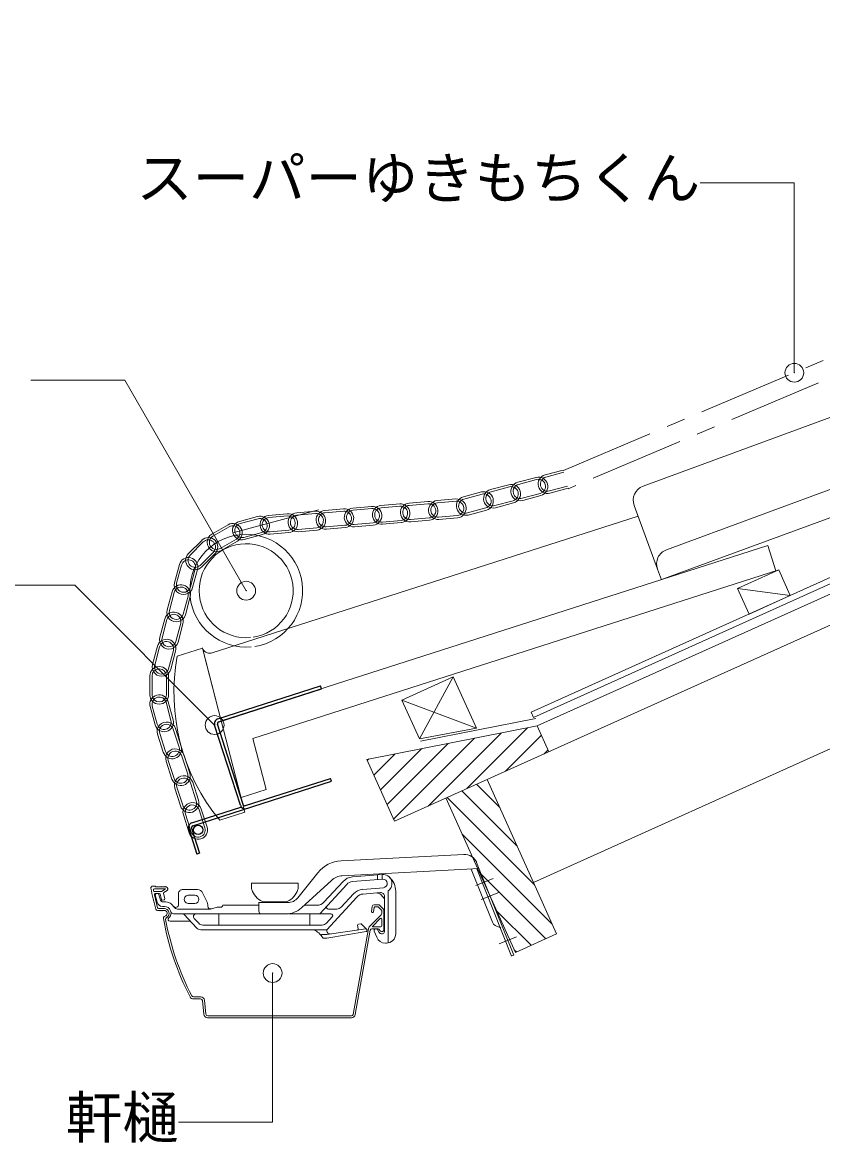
# Model space of a CAD drawing. Units: millimetres on the paper, with parts at other scales. Extents: x -210 to 210, y -148 to 150.
# Drawn here: x 57.1 to 99.7, y -28.5 to 31.1 of the extents above; entities that cross this region are included whole.
import ezdxf
from ezdxf.enums import TextEntityAlignment as Align

# ---------------------------------------------------------------- set-up
doc = ezdxf.new("R2010")
doc.units = ezdxf.units.MM
doc.header["$PDMODE"] = 32
doc.header["$PDSIZE"] = 1
doc.linetypes.add('CHAIN1', pattern=[8, 5, -1, 1, -1])
for name, color, linetype, lineweight in [('0-0', 7, 'Continuous', 18), ('0-2', 5, 'Continuous', 9), ('0-4', 5, 'Continuous', 9), ('0-7', 5, 'Continuous', 9), ('0-8', 5, 'Continuous', 9), ('0-9', 2, 'Continuous', 25)]:
    doc.layers.add(name, color=color, linetype=linetype, lineweight=lineweight)
doc.styles.add('ＭＳ ゴシック', font='')
doc.styles.get('ＭＳ ゴシック').set_extended_font_data('MS Gothic')

msp = doc.modelspace()

# ---------------------------------------------------------------- linework, layer by layer
at = {"layer": '0-0'}
for p, q in [((74.065, -13.483), (80.582, -13.142)), ((83.239, -18.507), (81.268, -13.581)), ((71.764, -15.446), (72.827, -14.118)), ((74.116, -14.282), (81.396, -13.9)), ((74.658, -14.343), (76.251, -14.217)), ((76.002, -14.236), (76.002, -14.487)), ((76.251, -14.217), (76.251, -14.468)), ((80.974, -13.922), (82.106, -16.753)), ((83.127, -18.551), (81.27, -13.907)), ((64.043, -14.826), (64.182, -14.826)), ((64.182, -14.875), (64.182, -14.826)), ((64.182, -14.875), (64.527, -14.875)), ((64.537, -14.855), (64.527, -14.875)), ((64.537, -14.855), (64.547, -14.875)), ((64.547, -14.875), (64.627, -14.875)), ((64.637, -14.855), (64.627, -14.875)), ((64.637, -14.855), (64.647, -14.875)), ((64.647, -14.875), (64.727, -14.875)), ((64.737, -14.855), (64.727, -14.875)), ((64.737, -14.855), (64.747, -14.875)), ((69.286, -14.721), (69.297, -14.937)), ((69.336, -14.669), (71.731, -14.669)), ((71.769, -14.937), (71.78, -14.721)), ((71.957, -15.979), (73.542, -14.523)), ((72.924, -16.299), (74.362, -14.737)), ((73.147, -15.688), (74.165, -14.582)), ((74.658, -14.593), (76.271, -14.466)), ((81.215, -14.793), (82.143, -14.422)), ((64.078, -15.041), (64.087, -15.081)), ((64.126, -14.98), (64.703, -14.98)), ((64.134, -15.286), (64.295, -15.981)), ((64.136, -15.12), (64.485, -15.12)), ((64.268, -15.678), (64.178, -15.292)), ((64.183, -15.225), (64.387, -15.225)), ((64.227, -15.231), (64.324, -15.231)), ((64.373, -15.269), (64.446, -15.583)), ((64.436, -15.264), (64.499, -15.538)), ((64.51, -15.113), (64.708, -14.999)), ((64.614, -15.216), (64.679, -15.496)), ((64.637, -15.161), (64.801, -15.066)), ((65.414, -15.219), (65.414, -15.809)), ((65.611, -15.019), (66.422, -15.019)), ((66.281, -15.319), (65.929, -15.319)), ((66.692, -15.189), (66.934, -15.687)), ((73.296, -17.149), (74.898, -15.411)), ((74.059, -15.953), (74.714, -15.241)), ((75.206, -15.002), (76.307, -14.915)), ((75.226, -15.251), (76.148, -15.178)), ((76.164, -15.282), (76.276, -15.395)), ((76.364, -15.377), (76.364, -17.263)), ((76.564, -15.078), (76.564, -17.853)), ((76.964, -15.104), (76.964, -17.363)), ((81.512, -15.536), (82.44, -15.164)), ((64.343, -16.02), (64.658, -16.02)), ((64.664, -15.661), (64.543, -15.661)), ((64.559, -15.575), (64.641, -15.556)), ((64.56, -15.911), (64.664, -15.911)), ((67.114, -16.049), (65.35, -16.049)), ((66.281, -15.749), (65.94, -15.749)), ((66.964, -15.899), (66.964, -15.818)), ((67.158, -16.043), (67.464, -15.949)), ((67.664, -15.949), (67.464, -15.949)), ((69.682, -15.849), (67.764, -15.849)), ((69.682, -15.709), (71.217, -15.709)), ((69.682, -15.709), (69.682, -16.159)), ((69.99, -15.669), (70.074, -15.669)), ((70.073, -15.674), (70.993, -15.674)), ((70.133, -15.709), (70.073, -15.674)), ((70.993, -15.674), (70.933, -15.709)), ((70.993, -15.669), (71.08, -15.669)), ((72.779, -15.849), (72.098, -15.849)), ((73.382, -16.049), (73.838, -16.049)), ((75.669, -16.176), (75.717, -15.908)), ((75.773, -16.194), (75.812, -15.972)), ((75.815, -15.825), (76.039, -15.825)), ((75.861, -15.93), (76.017, -15.93)), ((76.053, -15.945), (76.212, -16.104)), ((76.112, -15.855), (76.301, -16.045)), ((64.296, -16.125), (64.36, -16.125)), ((64.36, -16.125), (64.37, -16.145)), ((64.38, -16.125), (64.37, -16.145)), ((64.38, -16.125), (64.46, -16.125)), ((64.46, -16.125), (64.47, -16.145)), ((64.48, -16.125), (64.47, -16.145)), ((64.48, -16.125), (64.56, -16.125)), ((64.56, -16.125), (64.57, -16.145)), ((64.58, -16.125), (64.57, -16.145)), ((64.58, -16.125), (64.658, -16.125)), ((64.655, -16.45), (64.733, -16.405)), ((64.772, -16.504), (64.786, -16.496)), ((65.151, -16.299), (69.78, -16.299)), ((65.708, -16.346), (66.375, -17.055)), ((66.245, -16.552), (66.483, -16.805)), ((67.564, -16.299), (67.564, -16.899)), ((69.832, -16.309), (71.111, -16.309)), ((71.264, -16.299), (73.511, -16.299)), ((72.389, -16.299), (72.389, -16.899)), ((73.276, -16.803), (73.585, -16.467)), ((75.552, -16.995), (76.168, -16.38)), ((75.71, -16.234), (75.715, -16.235)), ((75.723, -16.973), (76.141, -16.555)), ((76.227, -16.139), (76.227, -16.238)), ((76.227, -16.59), (76.227, -16.943)), ((76.332, -16.118), (76.332, -17.154)), ((64.96, -16.699), (66.04, -16.699)), ((66.594, -17.149), (73.296, -17.149)), ((66.702, -16.899), (73.055, -16.899)), ((75.366, -17.102), (73.295, -17.399)), ((73.296, -17.599), (75.39, -17.251)), ((74.705, -21.648), (75.511, -17.075)), ((74.809, -21.661), (75.599, -17.178)), ((74.962, -17.11), (74.934, -16.912)), ((75.1, -16.837), (74.976, -16.855)), ((75.142, -16.851), (75.409, -17.116)), ((75.431, -17.194), (75.42, -17.127)), ((75.698, -17.095), (75.99, -17.095)), ((75.73, -16.99), (76.179, -16.99)), ((75.952, -17.552), (75.821, -17.233)), ((76, -17.145), (76.084, -17.289)), ((76.061, -17.125), (76.161, -17.225)), ((73.06, -17.399), (73.296, -17.399)), ((73.126, -17.599), (73.296, -17.599)), ((76.214, -17.363), (76.264, -17.363)), ((76.415, -17.863), (76.464, -17.863)), ((82.459, -17.903), (83.387, -17.532)), ((83.146, -18.544), (83.239, -18.507)), ((66.201, -20.826), (66.589, -20.826)), ((66.204, -20.721), (66.594, -20.721)), ((66.689, -20.916), (66.762, -21.646)), ((66.793, -20.901), (66.867, -21.64)), ((66.961, -21.826), (74.612, -21.826)), ((66.966, -21.73), (74.606, -21.73)), ((67.18, -21.826), (74.38, -21.826)), ((67.28, -21.726), (74.28, -21.726))]:
    msp.add_line(p, q, dxfattribs=at)
for centre, radius, start, end in [((74.154, -15.181), 1.7, 93.00002, 141.31186), ((80.619, -13.841), 0.7, 21.8, 93.00002), ((74.164, -15.201), 0.92, 93.00002, 132.57457), ((76.289, -14.69), 0.475, 305.38025, 94.51404), ((64.043, -14.926), 0.1, 89.99998, 190.81805), ((64.75, -14.978), 0.102, 300, 91.47394), ((69.336, -14.719), 0.05, 90.00004, 182.99995), ((71.731, -14.719), 0.05, 356.99997, 89.99982), ((74.717, -15.09), 0.75, 94.51386, 137.35319), ((74.693, -15.042), 0.45, 94.51397, 137.35324), ((76.289, -14.69), 0.225, 274.51407, 94.51404), ((75.964, -15.104), 1, 0, 47.65696), ((78.678, -12.129), 15, 190.81807, 195.15842), ((64.126, -15.03), 0.05, 89.99998, 193), ((64.136, -15.07), 0.05, 193.00001, 270.00003), ((64.183, -15.275), 0.05, 89.99998, 193), ((64.227, -15.281), 0.05, 89.99998, 193.0919), ((64.324, -15.281), 0.05, 13.09189, 89.99998), ((64.387, -15.275), 0.05, 13, 89.99998), ((64.485, -15.07), 0.05, 270.00003, 300), ((64.662, -15.204), 0.05, 120.00003, 193), ((64.703, -14.99), 0.01, 300, 90.00003), ((65.614, -15.219), 0.2, 89.99998, 180.00002), ((65.929, -15.534), 0.215, 89.99998, 270), ((66.281, -15.534), 0.215, 270.00003, 90.00003), ((66.422, -15.319), 0.3, 25.82733, 89.99998), ((69.597, -14.921), 0.3, 183.0005, 196.15207), ((70.269, -14.727), 1, 196.15158, 246.48018), ((70.797, -14.727), 1, 293.51975, 343.84836), ((71.217, -15.009), 0.7, 270.00003, 321.31189), ((71.47, -14.921), 0.3, 343.84787, 356.99942), ((75.265, -15.749), 0.75, 94.51397, 137.3533), ((75.265, -15.749), 0.5, 94.51397, 137.3533), ((75.952, -15.494), 0.3, 45, 94.51397), ((76.164, -15.377), 0.2, 0, 94.51397), ((76.064, -15.607), 0.3, 0, 45), ((64.296, -16.025), 0.1, 195.15842, 270.00003), ((64.56, -15.611), 0.3, 193.09192, 270.00003), ((64.343, -15.97), 0.05, 193.00001, 270.00003), ((64.543, -15.561), 0.1, 193.09192, 270.00003), ((64.548, -15.527), 0.05, 193.00001, 283.00006), ((64.63, -15.508), 0.05, 283.00006, 13.00003), ((64.658, -16.275), 0.255, 300, 90.00003), ((64.664, -16.261), 0.6, 30.93725, 89.99999), ((64.664, -16.261), 0.35, 311.1741, 90.00003), ((65.264, -15.811), 0.15, 216.86995, 0), ((65.264, -15.809), 0.15, 217.60307, 0), ((65.35, -15.849), 0.2, 210.9373, 270.00003), ((66.664, -15.818), 0.3, 0, 25.82735), ((67.114, -15.899), 0.15, 180.00003, 286.97403), ((67.664, -15.849), 0.1, 270.00003, 0), ((69.99, -15.369), 0.3, 246.48007, 269.99985), ((71.077, -15.369), 0.3, 270.00006, 293.51987), ((71.111, -15.059), 1.25, 270.00003, 312.57461), ((72.779, -15.349), 0.5, 270.00003, 317.35333), ((73.382, -15.949), 0.1, 137.35303, 270.0004), ((73.838, -15.749), 0.3, 270.00034, 317.35352), ((75.815, -15.925), 0.1, 89.99998, 170.00001), ((75.861, -15.98), 0.05, 89.99998, 170.00001), ((76.017, -15.98), 0.05, 45, 89.99998), ((76.039, -15.928), 0.102, 45, 89.99998), ((76.229, -16.118), 0.102, 0, 45), ((64.705, -16.537), 0.1, 120.00003, 190.39426), ((79.412, -13.839), 15.053, 190.39427, 207.1902), ((64.658, -16.275), 0.15, 300, 90.00003), ((64.822, -16.59), 0.1, 120.00003, 190.67976), ((79.412, -13.839), 14.947, 190.67978, 207.17845), ((64.96, -16.599), 0.1, 131.17406, 270), ((65.151, -16.149), 0.15, 192.85938, 270.00003), ((65.599, -16.449), 0.15, 43.2643, 89.99998), ((66.354, -16.449), 0.15, 89.99998, 223.2643), ((69.832, -16.159), 0.15, 180.00003, 270.00003), ((73.511, -16.399), 0.1, 317.35333, 90.00003), ((75.719, -16.185), 0.05, 170.00001, 260), ((75.724, -16.186), 0.05, 260.00003, 350.00006), ((76.177, -16.59), 0.05, 0, 135), ((76.027, -16.238), 0.2, 315.00003, 0), ((76.177, -16.139), 0.05, 0, 45), ((66.594, -16.849), 0.3, 223.26431, 270.00003), ((66.702, -16.599), 0.3, 223.26431, 270.00003), ((72.216, -18.074), 1, 29.99938, 67.66685), ((73.055, -16.599), 0.3, 270.00031, 317.35352), ((73.458, -17.212), 0.162, 137.3533, 278.16415), ((74.912, -17.117), 0.05, 278.16418, 8.16415), ((74.983, -16.904), 0.05, 98.16413, 188.16412), ((75.107, -16.887), 0.05, 45.18168, 98.16413), ((75.373, -17.152), 0.05, 10.38871, 98.16413), ((75.382, -17.202), 0.05, 279.43726, 9.49582), ((75.659, -17.101), 0.15, 135, 170.00001), ((75.698, -17.195), 0.1, 89.99998, 170.00001), ((75.73, -16.98), 0.01, 135, 270), ((75.914, -17.195), 0.1, 30.34142, 202.25223), ((75.99, -17.195), 0.1, 45, 89.99998), ((76.232, -17.154), 0.1, 225, 0), ((76.179, -16.943), 0.0475, 270.00006, 0), ((76.264, -17.263), 0.1, 270.00003, 0), ((82.478, -16.605), 0.4, 201.80009, 268.22165), ((82.462, -17.104), 0.1, 21.8, 88.22162), ((73.06, -17.449), 0.05, 89.99998, 216.52896), ((73.126, -17.549), 0.05, 209.99944, 270.00003), ((76.415, -17.363), 0.5, 202.2523, 270.00003), ((76.214, -17.213), 0.15, 210.34126, 270.00003), ((76.464, -17.363), 0.5, 270.00003, 0), ((66.201, -20.626), 0.2, 207.1902, 270.00003), ((66.204, -20.621), 0.1, 207.17845, 270.00003), ((66.589, -20.926), 0.1, 5.71084, 89.99998), ((66.594, -20.921), 0.2, 5.71084, 89.99998), ((66.961, -21.626), 0.2, 185.71085, 270), ((66.966, -21.63), 0.1, 185.71085, 270), ((74.606, -21.63), 0.1, 270, 350), ((74.612, -21.626), 0.2, 270, 350)]:
    msp.add_arc(centre, radius, start, end, dxfattribs=at)
at = {"layer": '0-2'}
for p, q in [((84.16, -5.585), (190.608, 42.316)), ((84.283, -5.859), (190.731, 42.043)), ((84.489, -6.315), (190.937, 41.587)), ((76.897, -11.376), (191.552, 40.219)), ((84.283, -14.632), (194.014, 34.747)), ((90.118, 6.429), (111.366, 14.25)), ((91.361, 3.051), (118.46, 13.025)), ((91.003, 1.427), (118.85, 11.677)), ((89.643, 5.402), (90.887, 2.024)), ((89.851, 4.838), (67.146, -2.442)), ((96.753, 3.271), (67.684, -6.05)), ((96.753, 3.271), (97.181, 1.935)), ((97.331, 1.986), (69.37, -6.98)), ((90.887, 2.024), (91.095, 1.457)), ((95.142, 1.001), (97.946, 0.618)), ((65.347, -2.599), (66.682, -2.171)), ((67.684, -6.05), (66.682, -2.171)), ((67.684, -6.05), (66.756, -2.455)), ((77.289, -4.937), (80.025, -3.706)), ((80.025, -3.706), (78.23, -6.999)), ((80.025, -3.706), (81.252, -6.433)), ((78.219, -7.004), (77.289, -4.937)), ((77.289, -4.937), (81.252, -6.433)), ((78.274, -7.126), (84.412, -5.922)), ((84.16, -5.585), (84.283, -5.859)), ((67.684, -6.05), (68.937, -10.899)), ((67.684, -6.05), (68.937, -10.899)), ((67.684, -6.05), (68.937, -10.899)), ((78.23, -6.999), (81.252, -6.433)), ((80.743, -9.645), (83.972, -6.416)), ((69.37, -6.98), (70.072, -9.695)), ((76.851, -11.274), (81.157, -6.968)), ((78.686, -10.571), (82.565, -6.692)), ((82.8, -8.72), (84.711, -6.809)), ((76.149, -9.714), (78.343, -7.52)), ((76.5, -10.494), (79.75, -7.244)), ((84.857, -7.794), (85.062, -7.589)), ((75.42, -8.093), (76.897, -11.376)), ((75.447, -8.153), (75.528, -8.072)), ((75.798, -8.934), (76.936, -7.796)), ((81.253, -9.416), (82.495, -10.657)), ((81.821, -9.16), (84.283, -14.632)), ((68.736, -10.123), (70.072, -9.695)), ((79.693, -10.118), (84.346, -14.771)), ((80.473, -9.767), (83.42, -12.714)), ((79.633, -10.145), (83.326, -18.352)), ((67.602, -11.327), (68.937, -10.899)), ((80.487, -12.043), (85.272, -16.828)), ((81.412, -14.1), (84.939, -17.626)), ((84.283, -14.632), (85.514, -17.367)), ((82.338, -16.157), (84.159, -17.978)), ((83.326, -18.352), (85.514, -17.367)), ((83.264, -18.214), (83.378, -18.329))]:
    msp.add_line(p, q, dxfattribs=at)
msp.add_lwpolyline([(95.758, -0.367), (95.142, 1.001), (97.331, 1.986), (97.946, 0.618)], close=True, dxfattribs=at)
msp.add_lwpolyline([(75.42, -8.093), (84.489, -6.315), (85.104, -7.683)], dxfattribs=at)
for centre, radius, start, end in [((90.394, 5.679), 0.8, 110.20723, 200.20695), ((91.637, 2.3), 0.8, 110.2068, 200.20738), ((67.069, -2.041), 0.408, 198.47986, 280.80862), ((75.824, -4.548), 10.657, 169.46289, 219.50543)]:
    msp.add_arc(centre, radius, start, end, dxfattribs=at)
at = {"layer": '0-4'}
for p, q in [((62.552, 12.062), (57.552, 12.062)), ((69.01, 0.876), (62.552, 12.062))]:
    msp.add_line(p, q, dxfattribs=at)
for points in [[(98.163, 12.463), (98.163, 22.56), (93.163, 22.56)], [(67.332, -6.268), (59.896, 1.169), (54.896, 1.169)], [(70.418, -19.452), (70.418, -27.386), (65.418, -27.386)]]:
    msp.add_lwpolyline(points, dxfattribs=at)
for p in [(98.163, 12.463), (69.01, 0.876), (67.332, -6.268), (70.418, -19.452)]:
    msp.add_point(p, dxfattribs=at)
at = {"layer": '0-7', "linetype": 'CHAIN1'}
for p, q in [((85.879, 7.265), (113.789, 19.075)), ((114.178, 18.154), (86.14, 6.29)), ((68.297, 3.95), (72.855, 5.171))]:
    msp.add_line(p, q, dxfattribs=at)
at = {"layer": '0-7'}
for p, q in [((84.907, 7.03), (85.873, 7.289)), ((84.938, 6.914), (85.904, 7.173)), ((83.458, 6.642), (84.424, 6.901)), ((83.489, 6.526), (84.455, 6.785)), ((80.56, 5.865), (81.526, 6.124)), ((80.591, 5.749), (81.557, 6.008)), ((82.009, 6.254), (82.975, 6.512)), ((82.04, 6.138), (83.006, 6.396)), ((83.685, 5.792), (84.651, 6.051)), ((85.134, 6.18), (86.1, 6.439)), ((86.131, 6.323), (85.165, 6.064)), ((76.178, 5.402), (77.174, 5.49)), ((76.188, 5.283), (77.185, 5.37)), ((77.672, 5.533), (78.668, 5.62)), ((77.683, 5.414), (78.679, 5.501)), ((79.167, 5.664), (80.163, 5.751)), ((79.177, 5.544), (80.173, 5.631)), ((82.237, 5.404), (83.202, 5.662)), ((83.234, 5.546), (82.268, 5.288)), ((84.682, 5.935), (83.717, 5.676)), ((68.651, 4.562), (69.617, 4.821)), ((70.201, 4.879), (71.197, 4.967)), ((70.211, 4.76), (71.207, 4.847)), ((71.695, 5.01), (72.691, 5.097)), ((71.706, 4.891), (72.702, 4.978)), ((73.189, 5.141), (74.186, 5.228)), ((73.2, 5.021), (74.196, 5.109)), ((74.684, 5.272), (75.68, 5.359)), ((74.694, 5.152), (75.69, 5.239)), ((79.243, 4.787), (80.239, 4.874)), ((80.788, 5.015), (81.754, 5.274)), ((81.785, 5.158), (80.819, 4.899)), ((67.181, 3.883), (68.047, 4.383)), ((67.241, 3.779), (68.107, 4.279)), ((68.682, 4.446), (69.648, 4.705)), ((71.772, 4.134), (72.768, 4.221)), ((73.266, 4.264), (74.262, 4.351)), ((74.273, 4.232), (73.277, 4.145)), ((74.76, 4.395), (75.757, 4.482)), ((75.767, 4.363), (74.771, 4.275)), ((76.255, 4.526), (77.251, 4.613)), ((77.261, 4.493), (76.265, 4.406)), ((77.749, 4.656), (78.745, 4.744)), ((78.756, 4.624), (77.759, 4.537)), ((80.25, 4.755), (79.254, 4.668)), ((67.621, 3.12), (68.487, 3.62)), ((68.879, 3.712), (69.845, 3.971)), ((69.876, 3.855), (68.91, 3.596)), ((70.278, 4.003), (71.274, 4.09)), ((71.284, 3.97), (70.288, 3.883)), ((72.778, 4.101), (71.782, 4.014)), ((65.938, 2.846), (66.645, 3.553)), ((66.023, 2.761), (66.73, 3.468)), ((68.547, 3.517), (67.681, 3.017)), ((66.56, 2.224), (67.267, 2.931)), ((67.352, 2.846), (66.645, 2.139)), ((65.196, 1.302), (65.455, 2.268)), ((65.312, 1.271), (65.571, 2.237)), ((66.046, 1.075), (66.305, 2.041)), ((66.421, 2.009), (66.162, 1.044)), ((64.808, -0.147), (65.067, 0.819)), ((64.924, -0.178), (65.182, 0.788)), ((65.658, -0.374), (65.917, 0.592)), ((66.032, 0.561), (65.774, -0.405)), ((64.419, -1.595), (64.678, -0.629)), ((64.535, -1.626), (64.794, -0.661)), ((65.27, -1.823), (65.528, -0.857)), ((65.644, -0.888), (65.385, -1.854)), ((64.031, -3.044), (64.29, -2.078)), ((64.147, -3.075), (64.406, -2.109)), ((64.881, -3.272), (65.14, -2.306)), ((65.256, -2.337), (64.997, -3.303)), ((63.885, -4.657), (63.885, -3.657)), ((64.005, -4.657), (64.005, -3.657)), ((64.765, -4.657), (64.765, -3.657)), ((64.885, -3.657), (64.885, -4.657)), ((64.161, -6.252), (63.902, -5.286)), ((64.277, -6.221), (64.018, -5.255)), ((65.011, -6.024), (64.752, -5.058)), ((64.868, -5.027), (65.127, -5.993)), ((65.44, -7.442), (65.135, -6.49)), ((65.249, -6.453), (65.555, -7.405)), ((64.602, -7.71), (64.297, -6.758)), ((64.717, -7.674), (64.411, -6.722)), ((65.06, -9.139), (64.755, -8.187)), ((65.175, -9.102), (64.869, -8.15)), ((65.898, -8.87), (65.593, -7.918)), ((65.707, -7.881), (66.013, -8.833)), ((66.356, -10.298), (66.051, -9.346)), ((66.165, -9.31), (66.471, -10.262)), ((65.518, -10.567), (65.213, -9.615)), ((65.633, -10.531), (65.327, -9.578)), ((65.976, -11.996), (65.671, -11.043)), ((66.091, -11.959), (65.785, -11.007)), ((66.814, -11.727), (66.509, -10.775)), ((66.623, -10.738), (66.929, -11.69))]:
    msp.add_line(p, q, dxfattribs=at)
for centre, radius, start, end in [((83.587, 6.159), 0.5, 105, 285), ((84.553, 6.418), 0.5, 285, 105), ((84.553, 6.418), 0.38, 285, 105), ((85.036, 6.547), 0.5, 105, 285), ((85.036, 6.547), 0.38, 105, 285), ((81.655, 5.641), 0.5, 285, 105), ((81.655, 5.641), 0.38, 285, 105), ((82.138, 5.771), 0.5, 105, 285), ((82.138, 5.771), 0.38, 105, 285), ((83.104, 6.029), 0.5, 285, 105), ((83.104, 6.029), 0.38, 285, 105), ((83.587, 6.159), 0.38, 105, 285), ((75.723, 4.861), 0.5, 275, 95), ((76.222, 4.904), 0.5, 95, 275), ((77.218, 4.991), 0.5, 275, 95), ((77.218, 4.991), 0.38, 275, 95), ((77.716, 5.035), 0.5, 95, 275), ((77.716, 5.035), 0.38, 95, 275), ((78.712, 5.122), 0.5, 275, 95), ((78.712, 5.122), 0.38, 275, 95), ((79.21, 5.166), 0.5, 95, 275), ((79.21, 5.166), 0.38, 95, 275), ((80.206, 5.253), 0.5, 275, 95), ((80.206, 5.253), 0.38, 275, 95), ((80.689, 5.382), 0.5, 105, 285), ((80.689, 5.382), 0.38, 105, 285), ((69.746, 4.338), 0.5, 285, 105), ((70.244, 4.381), 0.5, 95, 275), ((71.241, 4.469), 0.5, 275, 95), ((71.241, 4.469), 0.38, 275, 95), ((71.739, 4.512), 0.5, 95, 275), ((71.739, 4.512), 0.38, 95, 275), ((72.735, 4.599), 0.5, 275, 95), ((72.735, 4.599), 0.38, 275, 95), ((73.233, 4.643), 0.5, 95, 275), ((73.233, 4.643), 0.38, 95, 275), ((74.229, 4.73), 0.5, 275, 95), ((74.229, 4.73), 0.38, 275, 95), ((74.727, 4.774), 0.5, 95, 275), ((74.727, 4.774), 0.38, 95, 275), ((75.723, 4.861), 0.38, 275, 95), ((76.222, 4.904), 0.38, 95, 275), ((68.297, 3.95), 0.5, 300, 120), ((68.297, 3.95), 0.38, 300, 120), ((68.78, 4.079), 0.5, 105, 285), ((68.78, 4.079), 0.38, 105, 285), ((69.746, 4.338), 0.38, 285, 105), ((70.244, 4.381), 0.38, 95, 275), ((66.998, 3.2), 0.5, 315, 135), ((66.998, 3.2), 0.38, 315, 135), ((67.431, 3.45), 0.5, 120, 300), ((67.431, 3.45), 0.38, 120, 300), ((65.938, 2.139), 0.5, 345, 165), ((65.938, 2.139), 0.38, 345, 165), ((66.291, 2.492), 0.5, 135, 315), ((66.291, 2.492), 0.38, 135, 315), ((65.679, 1.173), 0.5, 165, 345), ((65.679, 1.173), 0.38, 165, 345), ((65.55, 0.69), 0.5, 345, 165), ((65.55, 0.69), 0.38, 345, 165), ((65.161, -0.759), 0.5, 345, 165), ((65.291, -0.276), 0.5, 165, 345), ((65.161, -0.759), 0.38, 345, 165), ((65.291, -0.276), 0.38, 165, 345), ((64.773, -2.208), 0.5, 345, 165), ((64.902, -1.725), 0.5, 165, 345), ((64.902, -1.725), 0.38, 165, 345), ((64.773, -2.208), 0.38, 345, 165), ((64.385, -3.657), 0.5, 360, 180), ((64.385, -3.657), 0.38, 360, 180), ((64.514, -3.174), 0.5, 165, 345), ((64.514, -3.174), 0.38, 165, 345), ((64.385, -5.157), 0.5, 15, 195), ((64.385, -4.657), 0.5, 180, 360), ((64.385, -4.657), 0.38, 180, 360), ((64.385, -5.157), 0.38, 15, 195), ((64.644, -6.123), 0.5, 195, 15), ((64.773, -6.606), 0.5, 17.77896, 197.77896), ((64.644, -6.123), 0.38, 195, 15), ((64.773, -6.606), 0.38, 17.77896, 197.77896), ((65.078, -7.558), 0.5, 197.77896, 17.77896), ((65.078, -7.558), 0.38, 197.77896, 17.77896), ((65.231, -8.034), 0.5, 17.77896, 197.77896), ((65.231, -8.034), 0.38, 17.77896, 197.77896), ((65.536, -8.986), 0.5, 197.77896, 17.77896), ((65.536, -8.986), 0.38, 197.77896, 17.77896), ((65.689, -9.462), 0.5, 17.77896, 197.77896), ((65.689, -9.462), 0.38, 17.77896, 197.77896), ((65.994, -10.415), 0.5, 197.77896, 17.77896), ((65.994, -10.415), 0.38, 197.77896, 17.77896), ((66.147, -10.891), 0.5, 17.77896, 197.77896), ((66.147, -10.891), 0.38, 17.77896, 197.77896), ((66.452, -11.843), 0.5, 197.77896, 17.77896), ((66.452, -11.843), 0.38, 197.77896, 17.77896)]:
    msp.add_arc(centre, radius, start, end, dxfattribs=at)
at = {"layer": '0-8'}
for radius in [3, 2.5]:
    msp.add_arc((69.01, 0.876), radius, 278.65092, 275.18163, dxfattribs=at)
at = {"layer": '0-9'}
for p, q in [((67.5, -5.941), (72.966, -4.188)), ((67.549, -6.093), (73.015, -4.341)), ((73.015, -4.341), (72.966, -4.188)), ((68.7, -10.534), (67.332, -6.268)), ((68.853, -10.485), (67.485, -6.219)), ((66.17, -11.618), (73.541, -9.255)), ((68.978, -10.55), (73.492, -9.103)), ((73.541, -9.255), (73.492, -9.103)), ((66.122, -11.466), (68.731, -10.629)), ((65.953, -11.793), (66.381, -13.126)), ((66.106, -11.744), (66.533, -13.077)), ((66.533, -13.077), (66.381, -13.126))]:
    msp.add_line(p, q, dxfattribs=at)
msp.add_circle((66.452, -11.843), 0.25, dxfattribs=at)
for centre, radius, start, end in [((67.58, -6.189), 0.26, 107.77896, 197.77896), ((67.58, -6.189), 0.1, 107.77896, 197.77896), ((68.948, -10.455), 0.26, 197.77896, 287.77896), ((68.948, -10.455), 0.1, 197.77896, 287.77896), ((66.201, -11.714), 0.26, 107.77896, 197.77896), ((66.201, -11.714), 0.1, 107.77896, 197.77896)]:
    msp.add_arc(centre, radius, start, end, dxfattribs=at)

# ---------------------------------------------------------------- texts
at = {"layer": '0-4', "color": 7, "style": 'ＭＳ ゴシック'}
for s, p in [('スーパーゆきもちくん', (63.163, 21.06)), ('軒樋', (59.418, -28.886))]:
    msp.add_text(s, height=2.199, dxfattribs=at).set_placement(p, align=Align.BOTTOM_LEFT)

doc.saveas('drawing.dxf')
